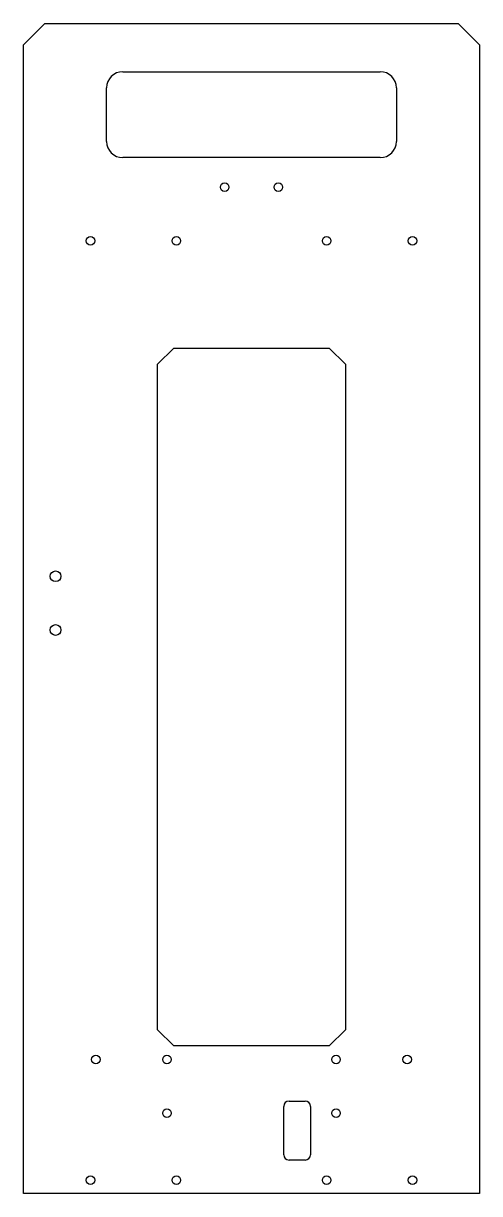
# Model space of a CAD drawing. Extents: x -85 to 85, y 0 to 436.
import ezdxf

# ---------------------------------------------------------------- set-up
doc = ezdxf.new("R2010")
doc.units = 0
doc.layers.get('0').update_dxf_attribs({"linetype": 'continuous'})

# ---------------------------------------------------------------- blocks, each defined once
blk = doc.blocks.new('POCKET005002001')
at = {"color": 0}
for p, q in [((-85, 428), (-77, 436)), ((-77, 436), (77, 436)), ((85, 428), (77, 436)), ((-85, 0), (-85, 428)), ((85, 428), (85, 0)), ((-48, 418), (48, 418)), ((-54, 392), (-54, 412)), ((54, 412), (54, 392)), ((48, 386), (-48, 386)), ((-29, 315), (-35, 309)), ((-29, 315), (29, 315)), ((29, 315), (35, 309)), ((-35, 61), (-35, 309)), ((35, 309), (35, 61)), ((-29, 55), (-35, 61)), ((35, 61), (29, 55)), ((29, 55), (-29, 55)), ((12, 14.5), (12, 32.5)), ((14, 34.5), (20, 34.5)), ((22, 32.5), (22, 14.5)), ((20, 12.5), (14, 12.5)), ((85, 0), (-85, 0))]:
    blk.add_line(p, q, dxfattribs=at)
for centre, radius in [((-10, 375), 1.6), ((10, 375), 1.6), ((-60, 355), 1.6), ((-28, 355), 1.6), ((28, 355), 1.6), ((60, 355), 1.6), ((-73, 230), 2), ((-73, 210), 2), ((-58, 50), 1.6), ((-31.5, 50), 1.6), ((31.5, 50), 1.6), ((58, 50), 1.6), ((-31.5, 30), 1.6), ((31.5, 30), 1.6), ((-60, 5), 1.6), ((-28, 5), 1.6), ((28, 5), 1.6), ((60, 5), 1.6)]:
    blk.add_circle(centre, radius, dxfattribs=at)
for centre, radius, start, end in [((-48, 412), 6, 90, 180), ((48, 412), 6, 0, 90), ((-48, 392), 6, -180, -90), ((48, 392), 6, -90, 0), ((14, 32.5), 2, 90, 180), ((20, 32.5), 2, 0, 90), ((14, 14.5), 2, -180, -90), ((20, 14.5), 2, -90, 0)]:
    blk.add_arc(centre, radius, start, end, dxfattribs=at)

msp = doc.modelspace()

# ---------------------------------------------------------------- block references
msp.add_blockref('POCKET005002001', (0, 0))

doc.saveas('drawing.dxf')
